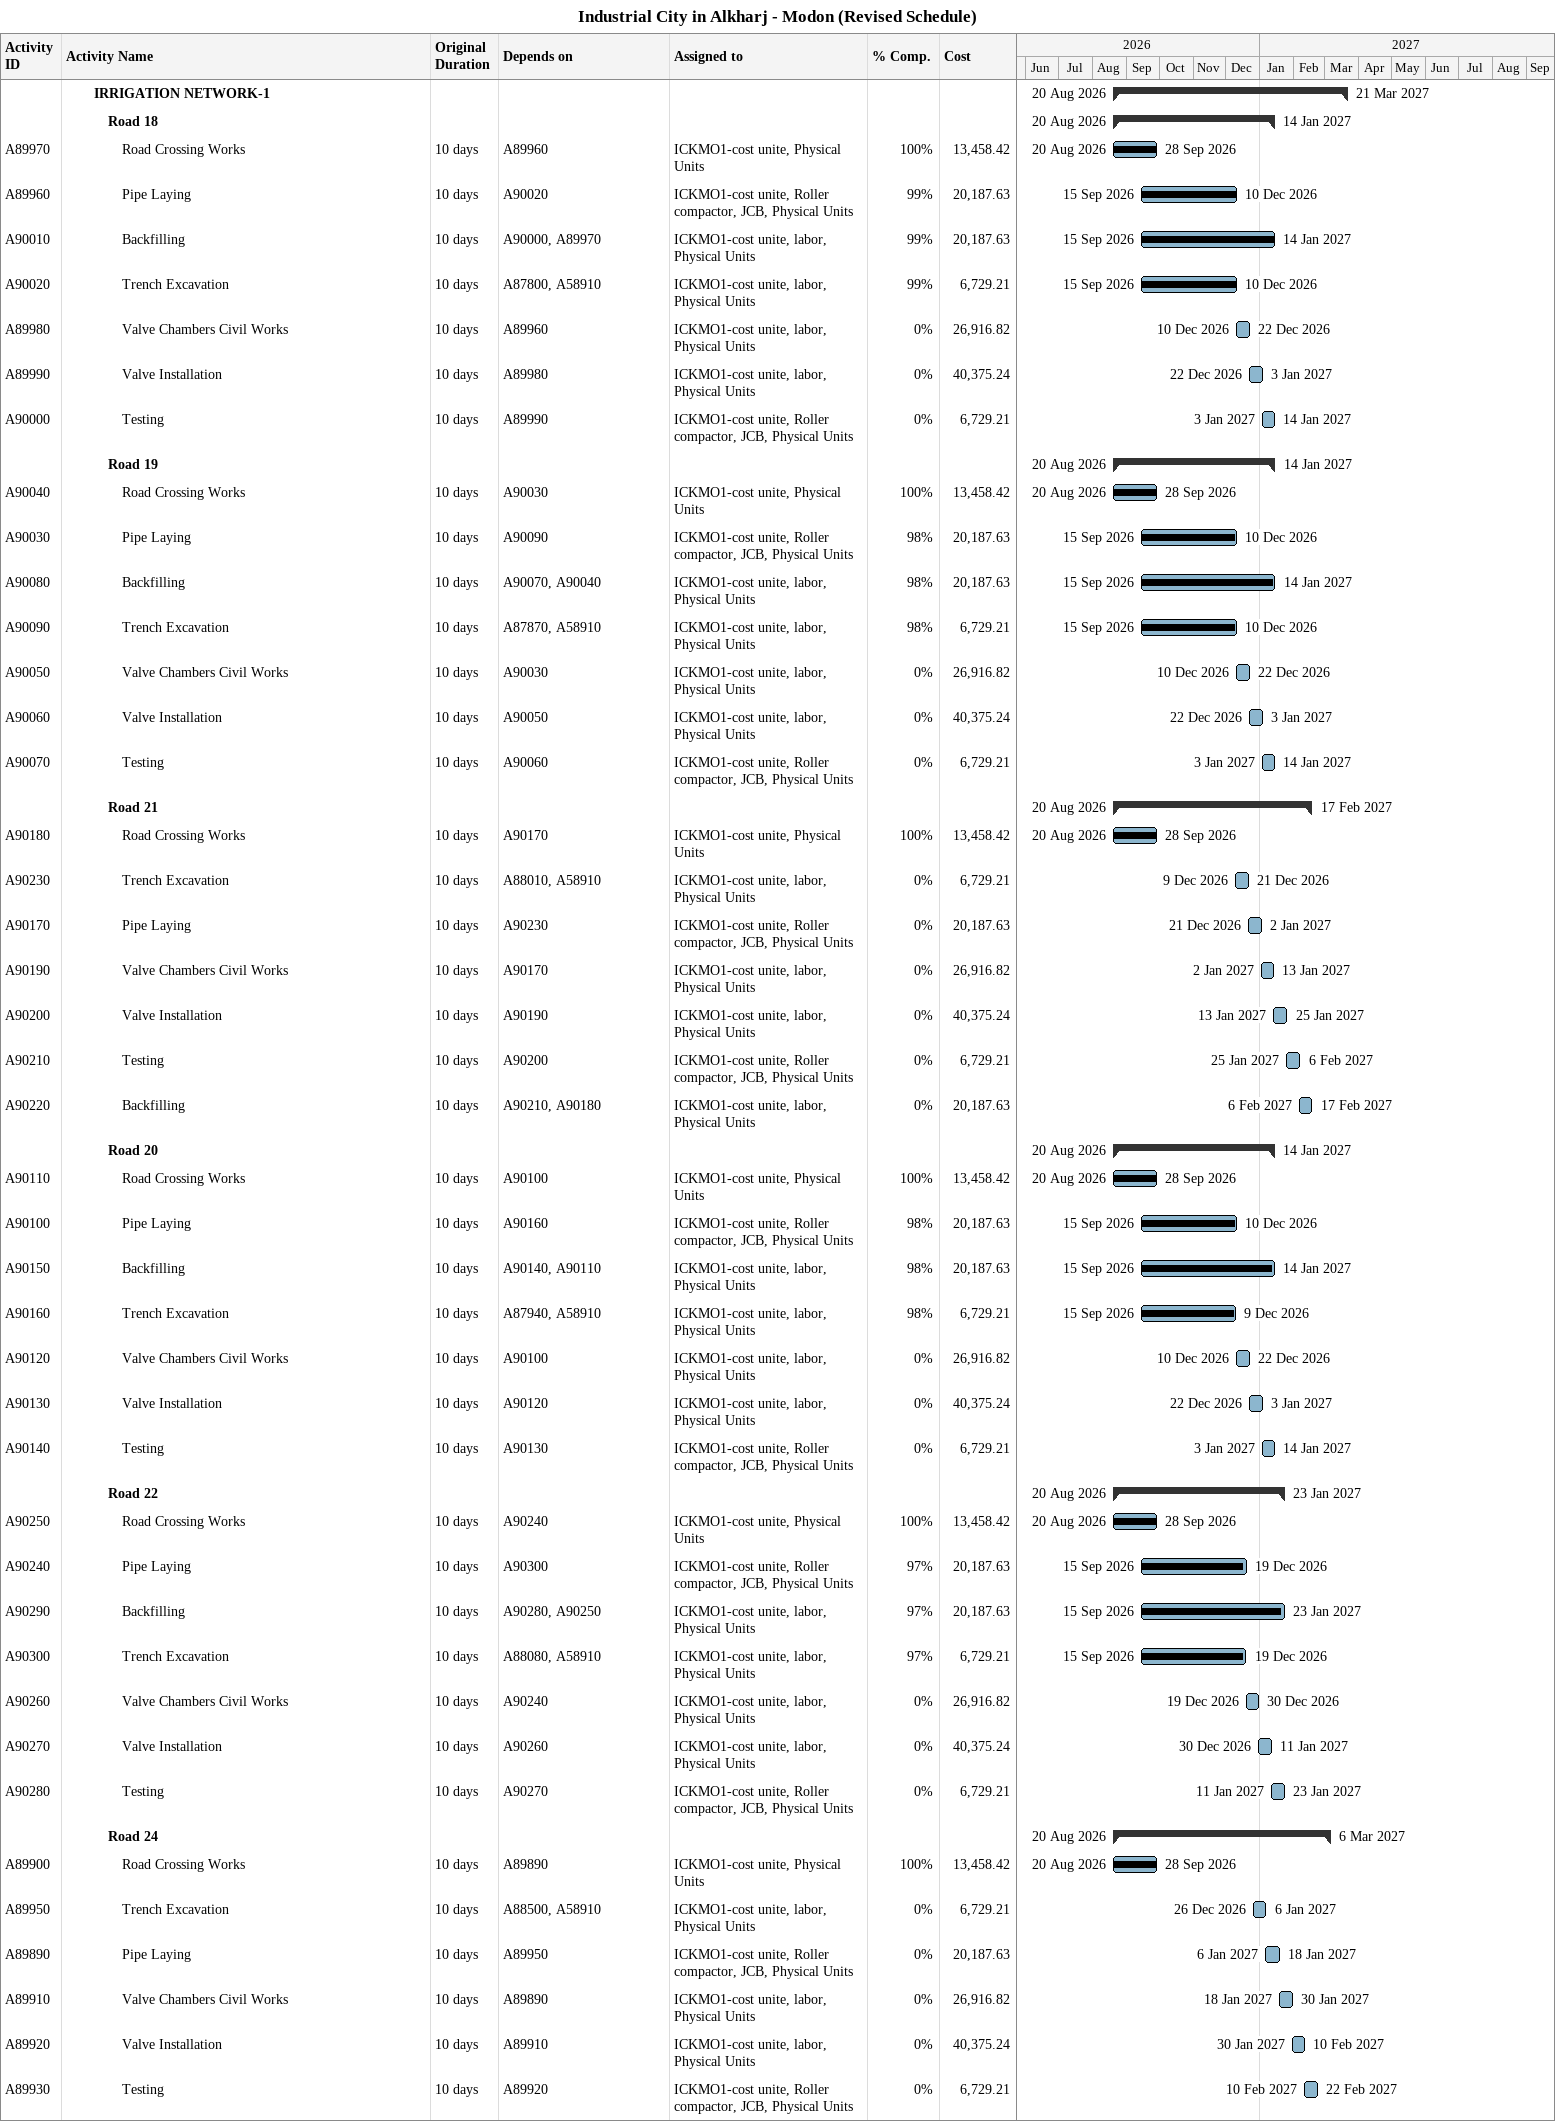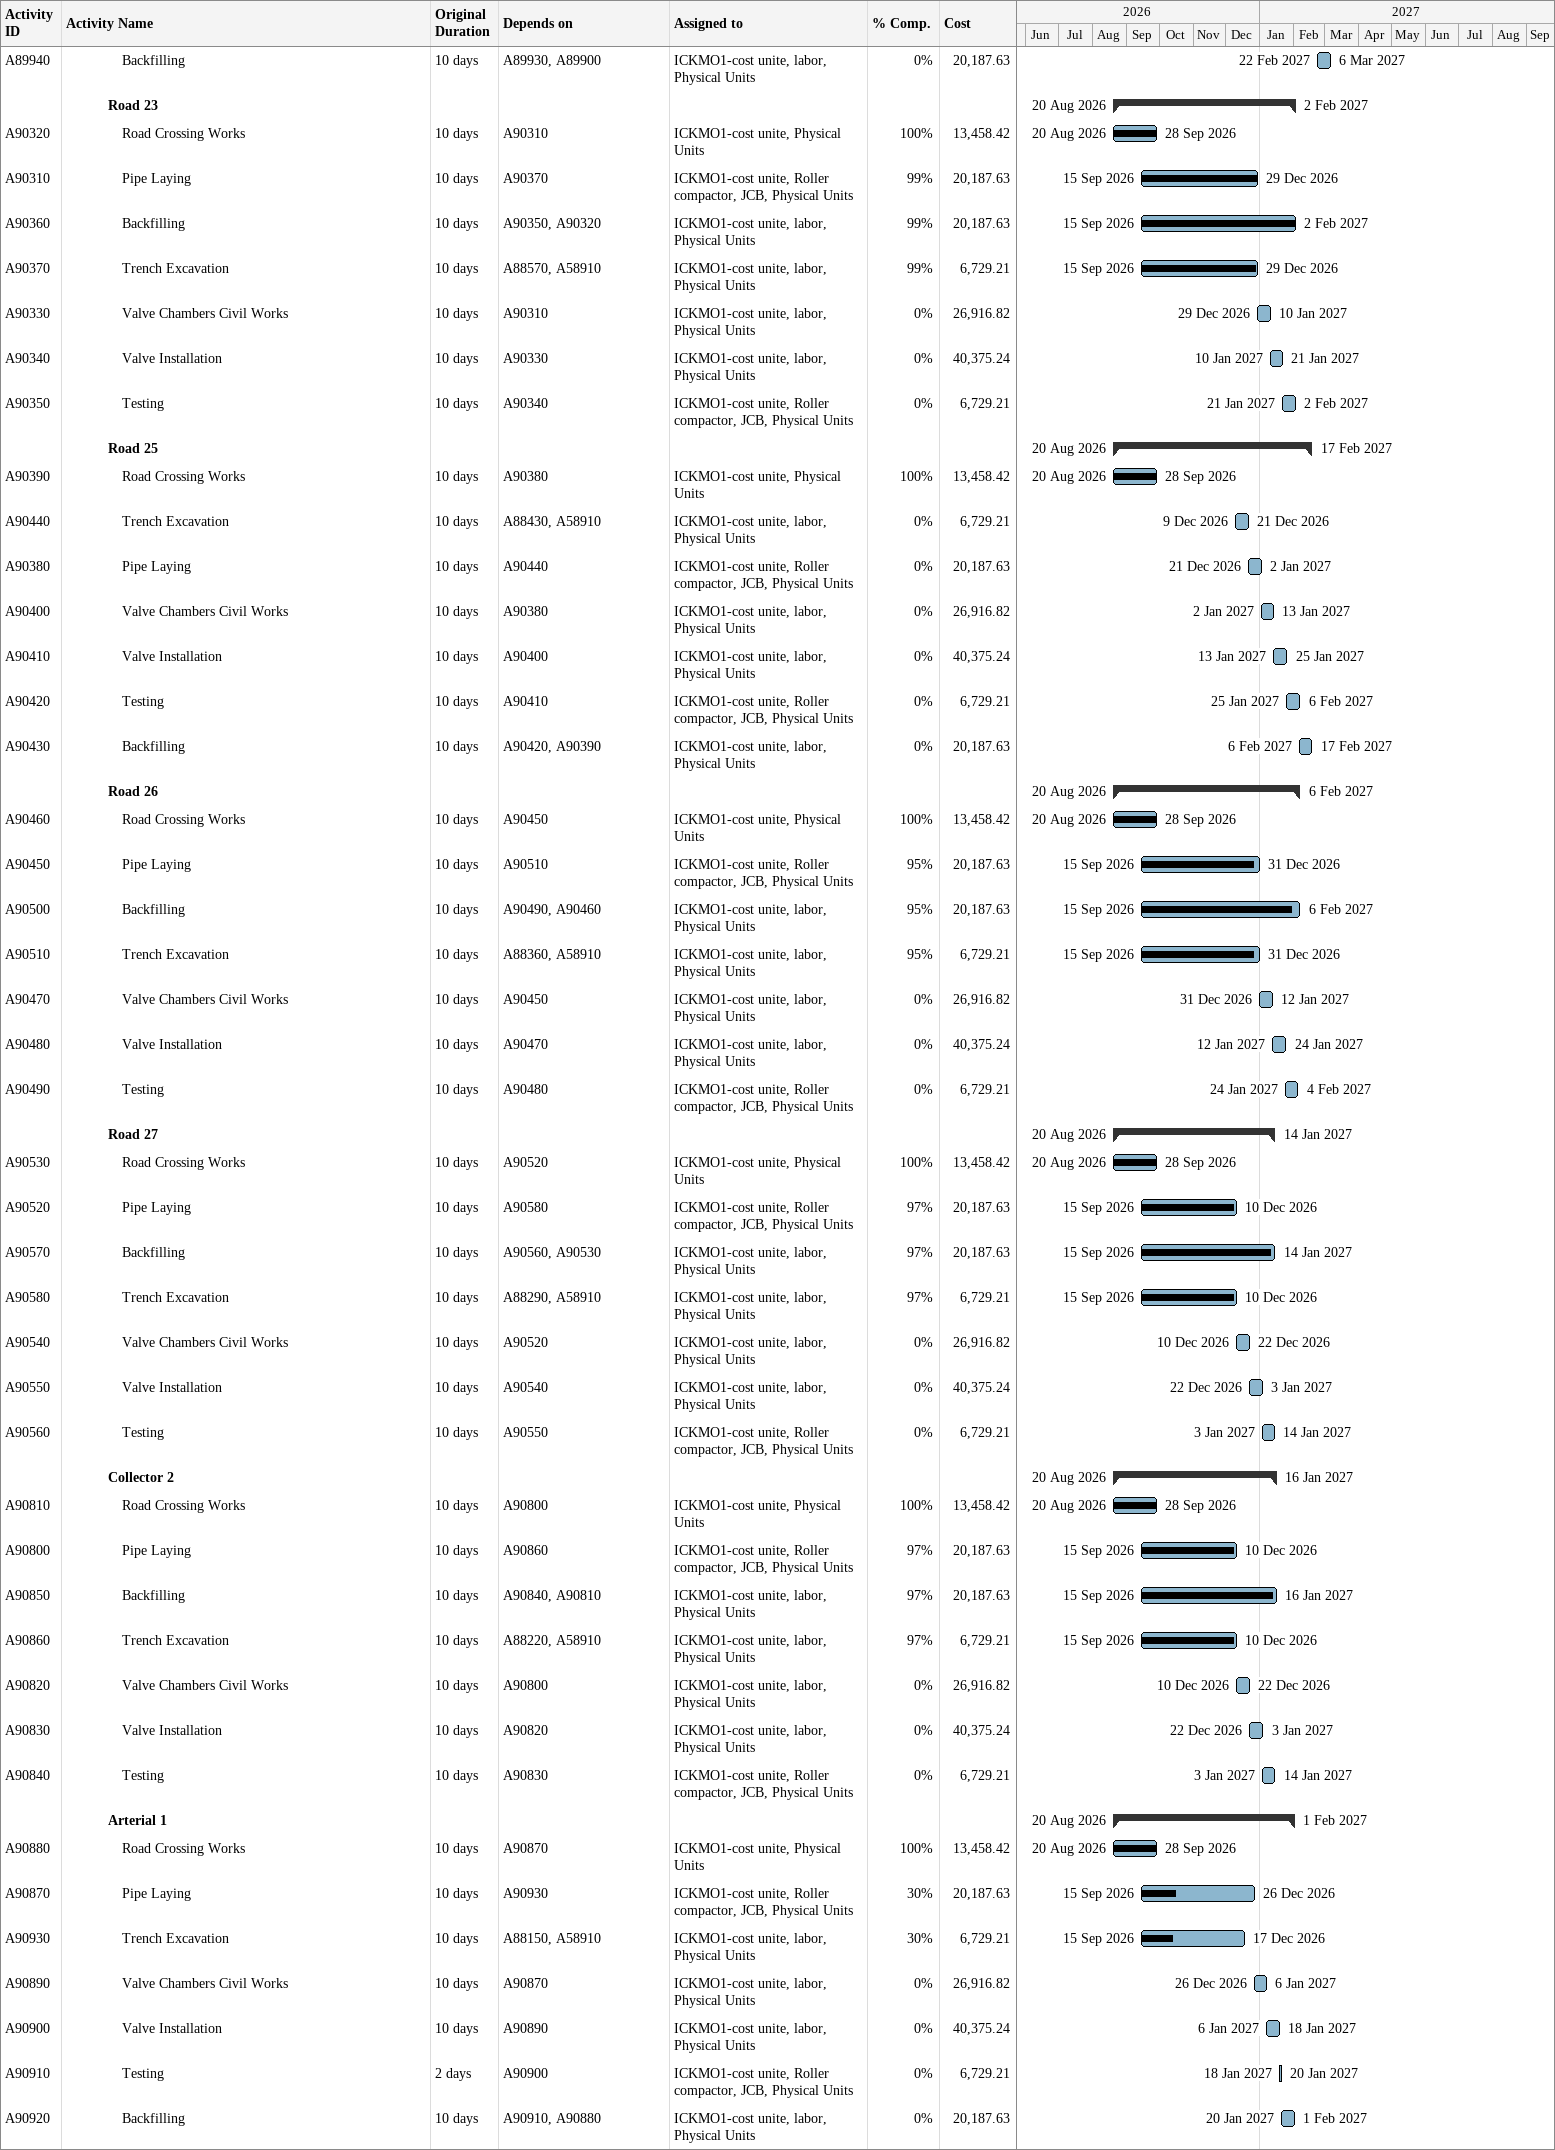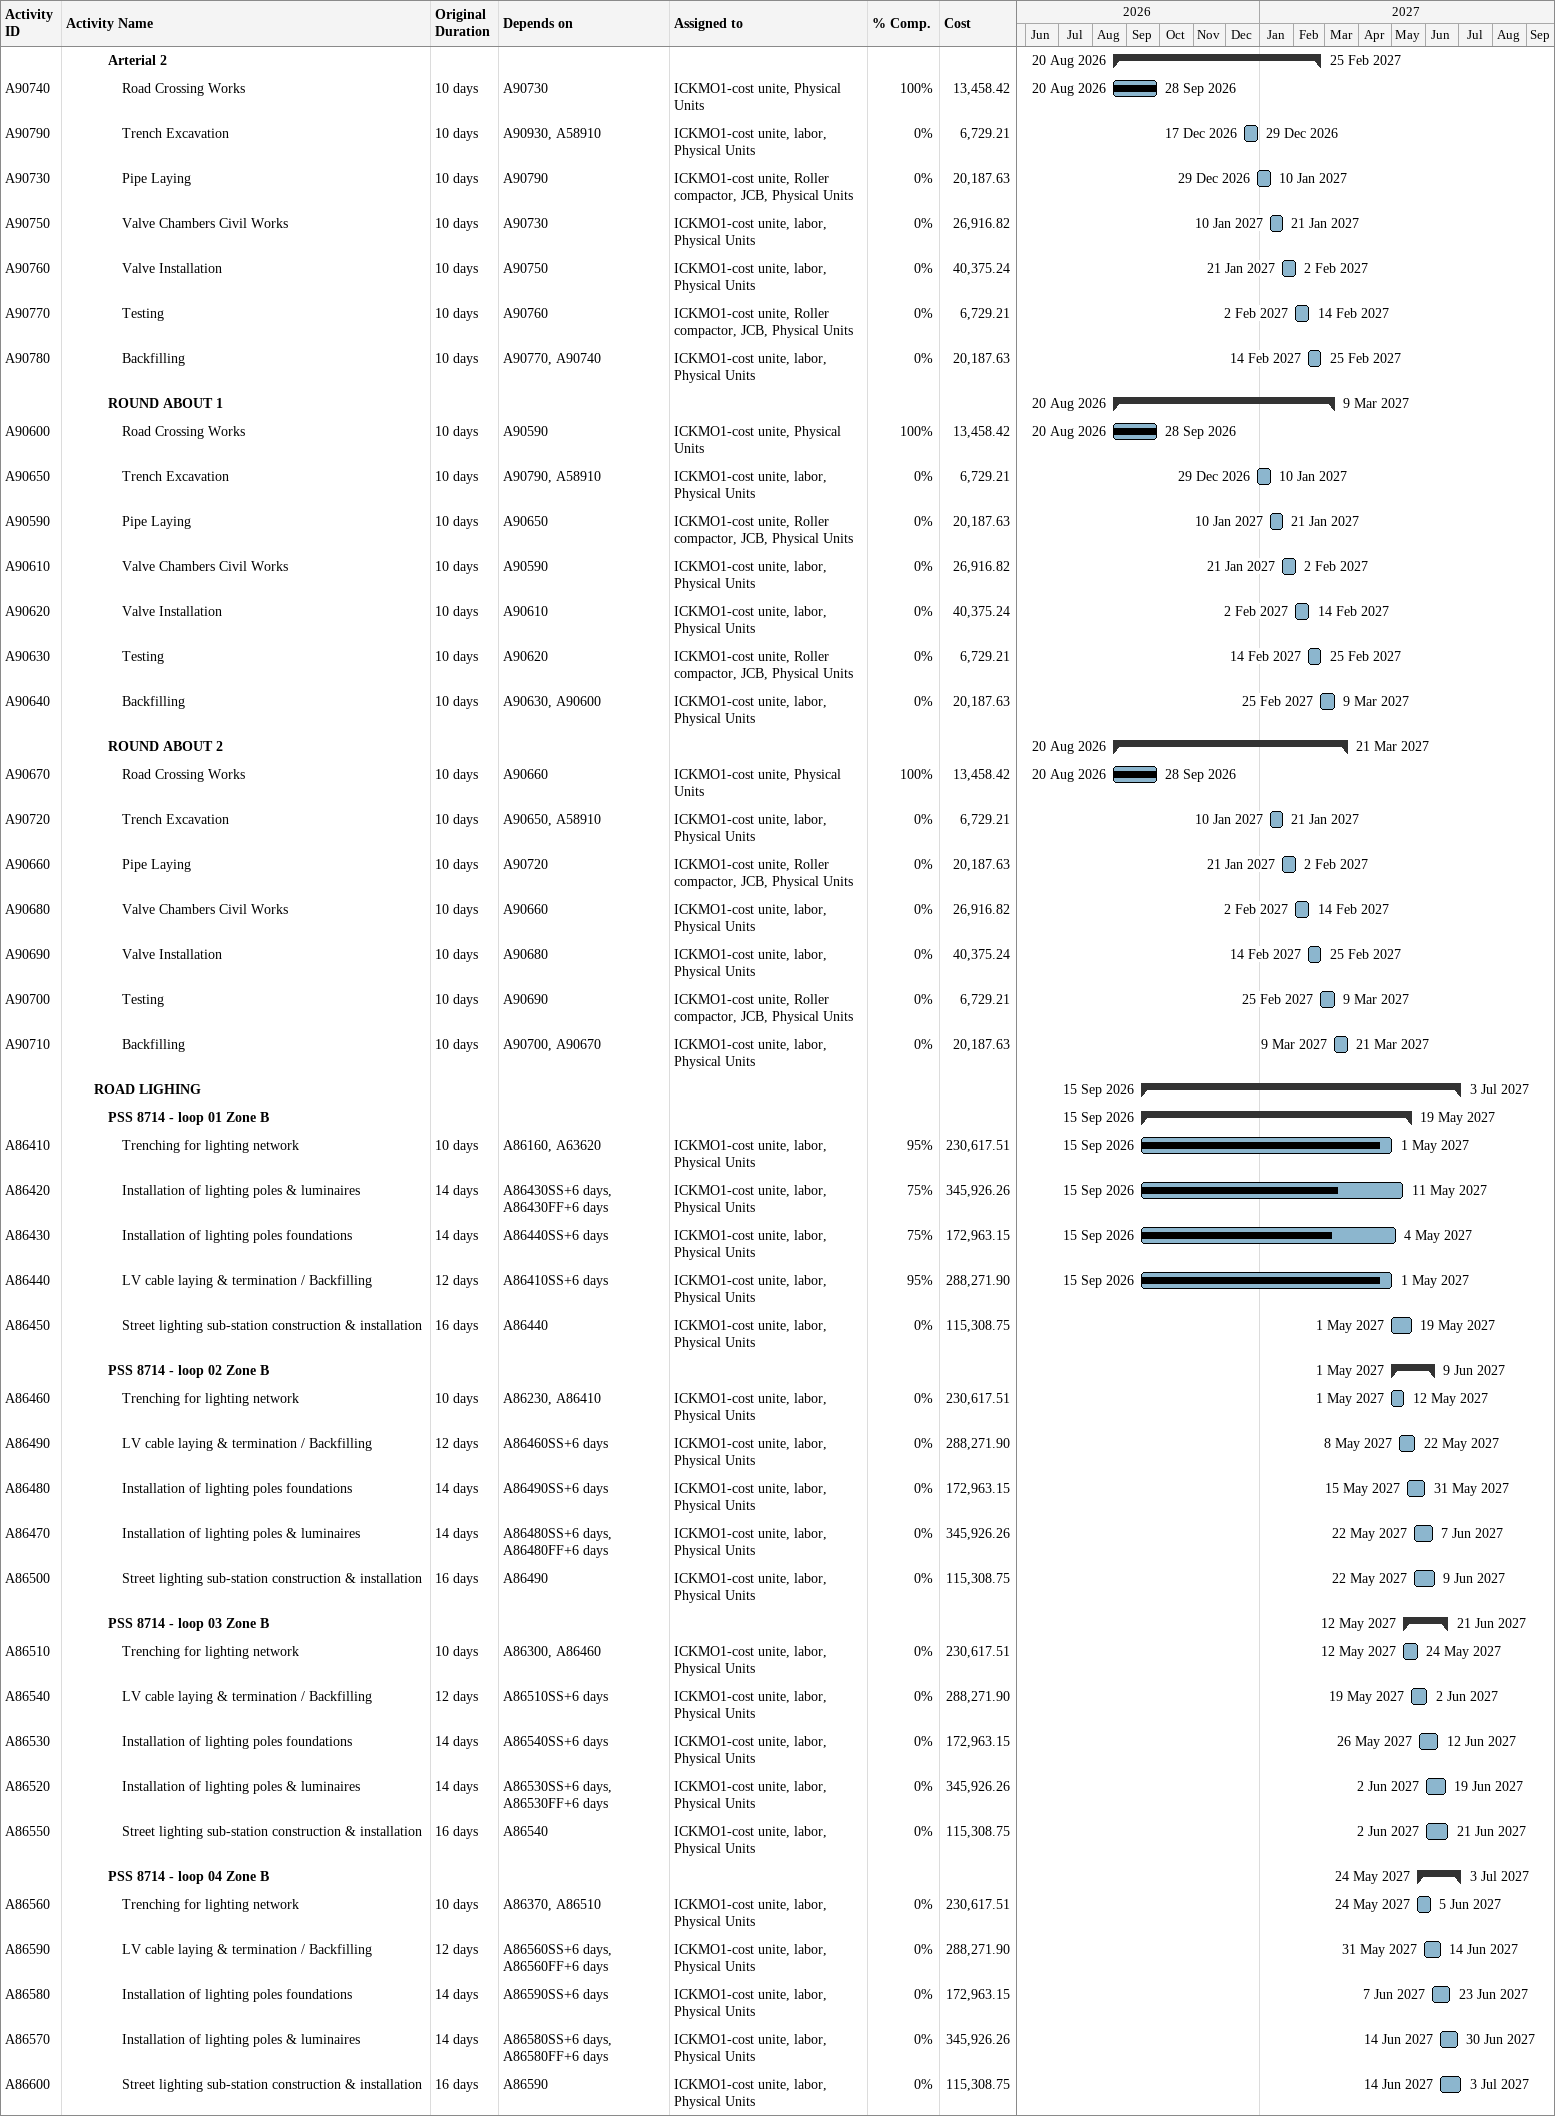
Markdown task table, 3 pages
Industrial City in Alkharj - Modon (Revised Schedule)

| ID | Level | Task | Original duration | Start | Finish | Predecessors | Resources | % complete | Cost |
|---|---|---|---|---|---|---|---|---|---|
|  | 3 | **IRRIGATION NETWORK-1** |  | 2026-08-20 | 2027-03-21 |  |  |  |  |
|  | 4 | **Road 18** |  | 2026-08-20 | 2027-01-14 |  |  |  |  |
| A89970 | 5 | Road Crossing Works | 10d | 2026-08-20 | 2026-09-28 | A89960 | ICKMO1-cost unite, Physical Units | 100 | 13458.42 |
| A89960 | 5 | Pipe Laying | 10d | 2026-09-15 | 2026-12-10 | A90020 | ICKMO1-cost unite, Roller compactor, JCB, Physical Units | 99 | 20187.63 |
| A90010 | 5 | Backfilling | 10d | 2026-09-15 | 2027-01-14 | A90000, A89970 | ICKMO1-cost unite, labor, Physical Units | 99 | 20187.63 |
| A90020 | 5 | Trench Excavation | 10d | 2026-09-15 | 2026-12-10 | A87800, A58910 | ICKMO1-cost unite, labor, Physical Units | 99 | 6729.21 |
| A89980 | 5 | Valve Chambers Civil Works | 10d | 2026-12-10 | 2026-12-22 | A89960 | ICKMO1-cost unite, labor, Physical Units | 0 | 26916.82 |
| A89990 | 5 | Valve Installation | 10d | 2026-12-22 | 2027-01-03 | A89980 | ICKMO1-cost unite, labor, Physical Units | 0 | 40375.24 |
| A90000 | 5 | Testing | 10d | 2027-01-03 | 2027-01-14 | A89990 | ICKMO1-cost unite, Roller compactor, JCB, Physical Units | 0 | 6729.21 |
|  | 4 | **Road 19** |  | 2026-08-20 | 2027-01-14 |  |  |  |  |
| A90040 | 5 | Road Crossing Works | 10d | 2026-08-20 | 2026-09-28 | A90030 | ICKMO1-cost unite, Physical Units | 100 | 13458.42 |
| A90030 | 5 | Pipe Laying | 10d | 2026-09-15 | 2026-12-10 | A90090 | ICKMO1-cost unite, Roller compactor, JCB, Physical Units | 98 | 20187.63 |
| A90080 | 5 | Backfilling | 10d | 2026-09-15 | 2027-01-14 | A90070, A90040 | ICKMO1-cost unite, labor, Physical Units | 98 | 20187.63 |
| A90090 | 5 | Trench Excavation | 10d | 2026-09-15 | 2026-12-10 | A87870, A58910 | ICKMO1-cost unite, labor, Physical Units | 98 | 6729.21 |
| A90050 | 5 | Valve Chambers Civil Works | 10d | 2026-12-10 | 2026-12-22 | A90030 | ICKMO1-cost unite, labor, Physical Units | 0 | 26916.82 |
| A90060 | 5 | Valve Installation | 10d | 2026-12-22 | 2027-01-03 | A90050 | ICKMO1-cost unite, labor, Physical Units | 0 | 40375.24 |
| A90070 | 5 | Testing | 10d | 2027-01-03 | 2027-01-14 | A90060 | ICKMO1-cost unite, Roller compactor, JCB, Physical Units | 0 | 6729.21 |
|  | 4 | **Road 21** |  | 2026-08-20 | 2027-02-17 |  |  |  |  |
| A90180 | 5 | Road Crossing Works | 10d | 2026-08-20 | 2026-09-28 | A90170 | ICKMO1-cost unite, Physical Units | 100 | 13458.42 |
| A90230 | 5 | Trench Excavation | 10d | 2026-12-09 | 2026-12-21 | A88010, A58910 | ICKMO1-cost unite, labor, Physical Units | 0 | 6729.21 |
| A90170 | 5 | Pipe Laying | 10d | 2026-12-21 | 2027-01-02 | A90230 | ICKMO1-cost unite, Roller compactor, JCB, Physical Units | 0 | 20187.63 |
| A90190 | 5 | Valve Chambers Civil Works | 10d | 2027-01-02 | 2027-01-13 | A90170 | ICKMO1-cost unite, labor, Physical Units | 0 | 26916.82 |
| A90200 | 5 | Valve Installation | 10d | 2027-01-13 | 2027-01-25 | A90190 | ICKMO1-cost unite, labor, Physical Units | 0 | 40375.24 |
| A90210 | 5 | Testing | 10d | 2027-01-25 | 2027-02-06 | A90200 | ICKMO1-cost unite, Roller compactor, JCB, Physical Units | 0 | 6729.21 |
| A90220 | 5 | Backfilling | 10d | 2027-02-06 | 2027-02-17 | A90210, A90180 | ICKMO1-cost unite, labor, Physical Units | 0 | 20187.63 |
|  | 4 | **Road 20** |  | 2026-08-20 | 2027-01-14 |  |  |  |  |
| A90110 | 5 | Road Crossing Works | 10d | 2026-08-20 | 2026-09-28 | A90100 | ICKMO1-cost unite, Physical Units | 100 | 13458.42 |
| A90100 | 5 | Pipe Laying | 10d | 2026-09-15 | 2026-12-10 | A90160 | ICKMO1-cost unite, Roller compactor, JCB, Physical Units | 98 | 20187.63 |
| A90150 | 5 | Backfilling | 10d | 2026-09-15 | 2027-01-14 | A90140, A90110 | ICKMO1-cost unite, labor, Physical Units | 98 | 20187.63 |
| A90160 | 5 | Trench Excavation | 10d | 2026-09-15 | 2026-12-09 | A87940, A58910 | ICKMO1-cost unite, labor, Physical Units | 98 | 6729.21 |
| A90120 | 5 | Valve Chambers Civil Works | 10d | 2026-12-10 | 2026-12-22 | A90100 | ICKMO1-cost unite, labor, Physical Units | 0 | 26916.82 |
| A90130 | 5 | Valve Installation | 10d | 2026-12-22 | 2027-01-03 | A90120 | ICKMO1-cost unite, labor, Physical Units | 0 | 40375.24 |
| A90140 | 5 | Testing | 10d | 2027-01-03 | 2027-01-14 | A90130 | ICKMO1-cost unite, Roller compactor, JCB, Physical Units | 0 | 6729.21 |
|  | 4 | **Road 22** |  | 2026-08-20 | 2027-01-23 |  |  |  |  |
| A90250 | 5 | Road Crossing Works | 10d | 2026-08-20 | 2026-09-28 | A90240 | ICKMO1-cost unite, Physical Units | 100 | 13458.42 |
| A90240 | 5 | Pipe Laying | 10d | 2026-09-15 | 2026-12-19 | A90300 | ICKMO1-cost unite, Roller compactor, JCB, Physical Units | 97 | 20187.63 |
| A90290 | 5 | Backfilling | 10d | 2026-09-15 | 2027-01-23 | A90280, A90250 | ICKMO1-cost unite, labor, Physical Units | 97 | 20187.63 |
| A90300 | 5 | Trench Excavation | 10d | 2026-09-15 | 2026-12-19 | A88080, A58910 | ICKMO1-cost unite, labor, Physical Units | 97 | 6729.21 |
| A90260 | 5 | Valve Chambers Civil Works | 10d | 2026-12-19 | 2026-12-30 | A90240 | ICKMO1-cost unite, labor, Physical Units | 0 | 26916.82 |
| A90270 | 5 | Valve Installation | 10d | 2026-12-30 | 2027-01-11 | A90260 | ICKMO1-cost unite, labor, Physical Units | 0 | 40375.24 |
| A90280 | 5 | Testing | 10d | 2027-01-11 | 2027-01-23 | A90270 | ICKMO1-cost unite, Roller compactor, JCB, Physical Units | 0 | 6729.21 |
|  | 4 | **Road 24** |  | 2026-08-20 | 2027-03-06 |  |  |  |  |
| A89900 | 5 | Road Crossing Works | 10d | 2026-08-20 | 2026-09-28 | A89890 | ICKMO1-cost unite, Physical Units | 100 | 13458.42 |
| A89950 | 5 | Trench Excavation | 10d | 2026-12-26 | 2027-01-06 | A88500, A58910 | ICKMO1-cost unite, labor, Physical Units | 0 | 6729.21 |
| A89890 | 5 | Pipe Laying | 10d | 2027-01-06 | 2027-01-18 | A89950 | ICKMO1-cost unite, Roller compactor, JCB, Physical Units | 0 | 20187.63 |
| A89910 | 5 | Valve Chambers Civil Works | 10d | 2027-01-18 | 2027-01-30 | A89890 | ICKMO1-cost unite, labor, Physical Units | 0 | 26916.82 |
| A89920 | 5 | Valve Installation | 10d | 2027-01-30 | 2027-02-10 | A89910 | ICKMO1-cost unite, labor, Physical Units | 0 | 40375.24 |
| A89930 | 5 | Testing | 10d | 2027-02-10 | 2027-02-22 | A89920 | ICKMO1-cost unite, Roller compactor, JCB, Physical Units | 0 | 6729.21 |
| A89940 | 5 | Backfilling | 10d | 2027-02-22 | 2027-03-06 | A89930, A89900 | ICKMO1-cost unite, labor, Physical Units | 0 | 20187.63 |
|  | 4 | **Road 23** |  | 2026-08-20 | 2027-02-02 |  |  |  |  |
| A90320 | 5 | Road Crossing Works | 10d | 2026-08-20 | 2026-09-28 | A90310 | ICKMO1-cost unite, Physical Units | 100 | 13458.42 |
| A90310 | 5 | Pipe Laying | 10d | 2026-09-15 | 2026-12-29 | A90370 | ICKMO1-cost unite, Roller compactor, JCB, Physical Units | 99 | 20187.63 |
| A90360 | 5 | Backfilling | 10d | 2026-09-15 | 2027-02-02 | A90350, A90320 | ICKMO1-cost unite, labor, Physical Units | 99 | 20187.63 |
| A90370 | 5 | Trench Excavation | 10d | 2026-09-15 | 2026-12-29 | A88570, A58910 | ICKMO1-cost unite, labor, Physical Units | 99 | 6729.21 |
| A90330 | 5 | Valve Chambers Civil Works | 10d | 2026-12-29 | 2027-01-10 | A90310 | ICKMO1-cost unite, labor, Physical Units | 0 | 26916.82 |
| A90340 | 5 | Valve Installation | 10d | 2027-01-10 | 2027-01-21 | A90330 | ICKMO1-cost unite, labor, Physical Units | 0 | 40375.24 |
| A90350 | 5 | Testing | 10d | 2027-01-21 | 2027-02-02 | A90340 | ICKMO1-cost unite, Roller compactor, JCB, Physical Units | 0 | 6729.21 |
|  | 4 | **Road 25** |  | 2026-08-20 | 2027-02-17 |  |  |  |  |
| A90390 | 5 | Road Crossing Works | 10d | 2026-08-20 | 2026-09-28 | A90380 | ICKMO1-cost unite, Physical Units | 100 | 13458.42 |
| A90440 | 5 | Trench Excavation | 10d | 2026-12-09 | 2026-12-21 | A88430, A58910 | ICKMO1-cost unite, labor, Physical Units | 0 | 6729.21 |
| A90380 | 5 | Pipe Laying | 10d | 2026-12-21 | 2027-01-02 | A90440 | ICKMO1-cost unite, Roller compactor, JCB, Physical Units | 0 | 20187.63 |
| A90400 | 5 | Valve Chambers Civil Works | 10d | 2027-01-02 | 2027-01-13 | A90380 | ICKMO1-cost unite, labor, Physical Units | 0 | 26916.82 |
| A90410 | 5 | Valve Installation | 10d | 2027-01-13 | 2027-01-25 | A90400 | ICKMO1-cost unite, labor, Physical Units | 0 | 40375.24 |
| A90420 | 5 | Testing | 10d | 2027-01-25 | 2027-02-06 | A90410 | ICKMO1-cost unite, Roller compactor, JCB, Physical Units | 0 | 6729.21 |
| A90430 | 5 | Backfilling | 10d | 2027-02-06 | 2027-02-17 | A90420, A90390 | ICKMO1-cost unite, labor, Physical Units | 0 | 20187.63 |
|  | 4 | **Road 26** |  | 2026-08-20 | 2027-02-06 |  |  |  |  |
| A90460 | 5 | Road Crossing Works | 10d | 2026-08-20 | 2026-09-28 | A90450 | ICKMO1-cost unite, Physical Units | 100 | 13458.42 |
| A90450 | 5 | Pipe Laying | 10d | 2026-09-15 | 2026-12-31 | A90510 | ICKMO1-cost unite, Roller compactor, JCB, Physical Units | 95 | 20187.63 |
| A90500 | 5 | Backfilling | 10d | 2026-09-15 | 2027-02-06 | A90490, A90460 | ICKMO1-cost unite, labor, Physical Units | 95 | 20187.63 |
| A90510 | 5 | Trench Excavation | 10d | 2026-09-15 | 2026-12-31 | A88360, A58910 | ICKMO1-cost unite, labor, Physical Units | 95 | 6729.21 |
| A90470 | 5 | Valve Chambers Civil Works | 10d | 2026-12-31 | 2027-01-12 | A90450 | ICKMO1-cost unite, labor, Physical Units | 0 | 26916.82 |
| A90480 | 5 | Valve Installation | 10d | 2027-01-12 | 2027-01-24 | A90470 | ICKMO1-cost unite, labor, Physical Units | 0 | 40375.24 |
| A90490 | 5 | Testing | 10d | 2027-01-24 | 2027-02-04 | A90480 | ICKMO1-cost unite, Roller compactor, JCB, Physical Units | 0 | 6729.21 |
|  | 4 | **Road 27** |  | 2026-08-20 | 2027-01-14 |  |  |  |  |
| A90530 | 5 | Road Crossing Works | 10d | 2026-08-20 | 2026-09-28 | A90520 | ICKMO1-cost unite, Physical Units | 100 | 13458.42 |
| A90520 | 5 | Pipe Laying | 10d | 2026-09-15 | 2026-12-10 | A90580 | ICKMO1-cost unite, Roller compactor, JCB, Physical Units | 97 | 20187.63 |
| A90570 | 5 | Backfilling | 10d | 2026-09-15 | 2027-01-14 | A90560, A90530 | ICKMO1-cost unite, labor, Physical Units | 97 | 20187.63 |
| A90580 | 5 | Trench Excavation | 10d | 2026-09-15 | 2026-12-10 | A88290, A58910 | ICKMO1-cost unite, labor, Physical Units | 97 | 6729.21 |
| A90540 | 5 | Valve Chambers Civil Works | 10d | 2026-12-10 | 2026-12-22 | A90520 | ICKMO1-cost unite, labor, Physical Units | 0 | 26916.82 |
| A90550 | 5 | Valve Installation | 10d | 2026-12-22 | 2027-01-03 | A90540 | ICKMO1-cost unite, labor, Physical Units | 0 | 40375.24 |
| A90560 | 5 | Testing | 10d | 2027-01-03 | 2027-01-14 | A90550 | ICKMO1-cost unite, Roller compactor, JCB, Physical Units | 0 | 6729.21 |
|  | 4 | **Collector 2** |  | 2026-08-20 | 2027-01-16 |  |  |  |  |
| A90810 | 5 | Road Crossing Works | 10d | 2026-08-20 | 2026-09-28 | A90800 | ICKMO1-cost unite, Physical Units | 100 | 13458.42 |
| A90800 | 5 | Pipe Laying | 10d | 2026-09-15 | 2026-12-10 | A90860 | ICKMO1-cost unite, Roller compactor, JCB, Physical Units | 97 | 20187.63 |
| A90850 | 5 | Backfilling | 10d | 2026-09-15 | 2027-01-16 | A90840, A90810 | ICKMO1-cost unite, labor, Physical Units | 97 | 20187.63 |
| A90860 | 5 | Trench Excavation | 10d | 2026-09-15 | 2026-12-10 | A88220, A58910 | ICKMO1-cost unite, labor, Physical Units | 97 | 6729.21 |
| A90820 | 5 | Valve Chambers Civil Works | 10d | 2026-12-10 | 2026-12-22 | A90800 | ICKMO1-cost unite, labor, Physical Units | 0 | 26916.82 |
| A90830 | 5 | Valve Installation | 10d | 2026-12-22 | 2027-01-03 | A90820 | ICKMO1-cost unite, labor, Physical Units | 0 | 40375.24 |
| A90840 | 5 | Testing | 10d | 2027-01-03 | 2027-01-14 | A90830 | ICKMO1-cost unite, Roller compactor, JCB, Physical Units | 0 | 6729.21 |
|  | 4 | **Arterial 1** |  | 2026-08-20 | 2027-02-01 |  |  |  |  |
| A90880 | 5 | Road Crossing Works | 10d | 2026-08-20 | 2026-09-28 | A90870 | ICKMO1-cost unite, Physical Units | 100 | 13458.42 |
| A90870 | 5 | Pipe Laying | 10d | 2026-09-15 | 2026-12-26 | A90930 | ICKMO1-cost unite, Roller compactor, JCB, Physical Units | 30 | 20187.63 |
| A90930 | 5 | Trench Excavation | 10d | 2026-09-15 | 2026-12-17 | A88150, A58910 | ICKMO1-cost unite, labor, Physical Units | 30 | 6729.21 |
| A90890 | 5 | Valve Chambers Civil Works | 10d | 2026-12-26 | 2027-01-06 | A90870 | ICKMO1-cost unite, labor, Physical Units | 0 | 26916.82 |
| A90900 | 5 | Valve Installation | 10d | 2027-01-06 | 2027-01-18 | A90890 | ICKMO1-cost unite, labor, Physical Units | 0 | 40375.24 |
| A90910 | 5 | Testing | 2d | 2027-01-18 | 2027-01-20 | A90900 | ICKMO1-cost unite, Roller compactor, JCB, Physical Units | 0 | 6729.21 |
| A90920 | 5 | Backfilling | 10d | 2027-01-20 | 2027-02-01 | A90910, A90880 | ICKMO1-cost unite, labor, Physical Units | 0 | 20187.63 |
|  | 4 | **Arterial 2** |  | 2026-08-20 | 2027-02-25 |  |  |  |  |
| A90740 | 5 | Road Crossing Works | 10d | 2026-08-20 | 2026-09-28 | A90730 | ICKMO1-cost unite, Physical Units | 100 | 13458.42 |
| A90790 | 5 | Trench Excavation | 10d | 2026-12-17 | 2026-12-29 | A90930, A58910 | ICKMO1-cost unite, labor, Physical Units | 0 | 6729.21 |
| A90730 | 5 | Pipe Laying | 10d | 2026-12-29 | 2027-01-10 | A90790 | ICKMO1-cost unite, Roller compactor, JCB, Physical Units | 0 | 20187.63 |
| A90750 | 5 | Valve Chambers Civil Works | 10d | 2027-01-10 | 2027-01-21 | A90730 | ICKMO1-cost unite, labor, Physical Units | 0 | 26916.82 |
| A90760 | 5 | Valve Installation | 10d | 2027-01-21 | 2027-02-02 | A90750 | ICKMO1-cost unite, labor, Physical Units | 0 | 40375.24 |
| A90770 | 5 | Testing | 10d | 2027-02-02 | 2027-02-14 | A90760 | ICKMO1-cost unite, Roller compactor, JCB, Physical Units | 0 | 6729.21 |
| A90780 | 5 | Backfilling | 10d | 2027-02-14 | 2027-02-25 | A90770, A90740 | ICKMO1-cost unite, labor, Physical Units | 0 | 20187.63 |
|  | 4 | **ROUND ABOUT 1** |  | 2026-08-20 | 2027-03-09 |  |  |  |  |
| A90600 | 5 | Road Crossing Works | 10d | 2026-08-20 | 2026-09-28 | A90590 | ICKMO1-cost unite, Physical Units | 100 | 13458.42 |
| A90650 | 5 | Trench Excavation | 10d | 2026-12-29 | 2027-01-10 | A90790, A58910 | ICKMO1-cost unite, labor, Physical Units | 0 | 6729.21 |
| A90590 | 5 | Pipe Laying | 10d | 2027-01-10 | 2027-01-21 | A90650 | ICKMO1-cost unite, Roller compactor, JCB, Physical Units | 0 | 20187.63 |
| A90610 | 5 | Valve Chambers Civil Works | 10d | 2027-01-21 | 2027-02-02 | A90590 | ICKMO1-cost unite, labor, Physical Units | 0 | 26916.82 |
| A90620 | 5 | Valve Installation | 10d | 2027-02-02 | 2027-02-14 | A90610 | ICKMO1-cost unite, labor, Physical Units | 0 | 40375.24 |
| A90630 | 5 | Testing | 10d | 2027-02-14 | 2027-02-25 | A90620 | ICKMO1-cost unite, Roller compactor, JCB, Physical Units | 0 | 6729.21 |
| A90640 | 5 | Backfilling | 10d | 2027-02-25 | 2027-03-09 | A90630, A90600 | ICKMO1-cost unite, labor, Physical Units | 0 | 20187.63 |
|  | 4 | **ROUND ABOUT 2** |  | 2026-08-20 | 2027-03-21 |  |  |  |  |
| A90670 | 5 | Road Crossing Works | 10d | 2026-08-20 | 2026-09-28 | A90660 | ICKMO1-cost unite, Physical Units | 100 | 13458.42 |
| A90720 | 5 | Trench Excavation | 10d | 2027-01-10 | 2027-01-21 | A90650, A58910 | ICKMO1-cost unite, labor, Physical Units | 0 | 6729.21 |
| A90660 | 5 | Pipe Laying | 10d | 2027-01-21 | 2027-02-02 | A90720 | ICKMO1-cost unite, Roller compactor, JCB, Physical Units | 0 | 20187.63 |
| A90680 | 5 | Valve Chambers Civil Works | 10d | 2027-02-02 | 2027-02-14 | A90660 | ICKMO1-cost unite, labor, Physical Units | 0 | 26916.82 |
| A90690 | 5 | Valve Installation | 10d | 2027-02-14 | 2027-02-25 | A90680 | ICKMO1-cost unite, labor, Physical Units | 0 | 40375.24 |
| A90700 | 5 | Testing | 10d | 2027-02-25 | 2027-03-09 | A90690 | ICKMO1-cost unite, Roller compactor, JCB, Physical Units | 0 | 6729.21 |
| A90710 | 5 | Backfilling | 10d | 2027-03-09 | 2027-03-21 | A90700, A90670 | ICKMO1-cost unite, labor, Physical Units | 0 | 20187.63 |
|  | 3 | **ROAD LIGHING** |  | 2026-09-15 | 2027-07-03 |  |  |  |  |
|  | 4 | **PSS 8714 - loop 01 Zone B** |  | 2026-09-15 | 2027-05-19 |  |  |  |  |
| A86410 | 5 | Trenching for lighting network | 10d | 2026-09-15 | 2027-05-01 | A86160, A63620 | ICKMO1-cost unite, labor, Physical Units | 95 | 230617.51 |
| A86420 | 5 | Installation of lighting poles & luminaires | 14d | 2026-09-15 | 2027-05-11 | A86430SS+6d, A86430FF+6d | ICKMO1-cost unite, labor, Physical Units | 75 | 345926.26 |
| A86430 | 5 | Installation of lighting poles foundations | 14d | 2026-09-15 | 2027-05-04 | A86440SS+6d | ICKMO1-cost unite, labor, Physical Units | 75 | 172963.15 |
| A86440 | 5 | LV cable laying & termination / Backfilling | 12d | 2026-09-15 | 2027-05-01 | A86410SS+6d | ICKMO1-cost unite, labor, Physical Units | 95 | 288271.90 |
| A86450 | 5 | Street lighting sub-station construction & installation | 16d | 2027-05-01 | 2027-05-19 | A86440 | ICKMO1-cost unite, labor, Physical Units | 0 | 115308.75 |
|  | 4 | **PSS 8714 - loop 02 Zone B** |  | 2027-05-01 | 2027-06-09 |  |  |  |  |
| A86460 | 5 | Trenching for lighting network | 10d | 2027-05-01 | 2027-05-12 | A86230, A86410 | ICKMO1-cost unite, labor, Physical Units | 0 | 230617.51 |
| A86490 | 5 | LV cable laying & termination / Backfilling | 12d | 2027-05-08 | 2027-05-22 | A86460SS+6d | ICKMO1-cost unite, labor, Physical Units | 0 | 288271.90 |
| A86480 | 5 | Installation of lighting poles foundations | 14d | 2027-05-15 | 2027-05-31 | A86490SS+6d | ICKMO1-cost unite, labor, Physical Units | 0 | 172963.15 |
| A86470 | 5 | Installation of lighting poles & luminaires | 14d | 2027-05-22 | 2027-06-07 | A86480SS+6d, A86480FF+6d | ICKMO1-cost unite, labor, Physical Units | 0 | 345926.26 |
| A86500 | 5 | Street lighting sub-station construction & installation | 16d | 2027-05-22 | 2027-06-09 | A86490 | ICKMO1-cost unite, labor, Physical Units | 0 | 115308.75 |
|  | 4 | **PSS 8714 - loop 03 Zone B** |  | 2027-05-12 | 2027-06-21 |  |  |  |  |
| A86510 | 5 | Trenching for lighting network | 10d | 2027-05-12 | 2027-05-24 | A86300, A86460 | ICKMO1-cost unite, labor, Physical Units | 0 | 230617.51 |
| A86540 | 5 | LV cable laying & termination / Backfilling | 12d | 2027-05-19 | 2027-06-02 | A86510SS+6d | ICKMO1-cost unite, labor, Physical Units | 0 | 288271.90 |
| A86530 | 5 | Installation of lighting poles foundations | 14d | 2027-05-26 | 2027-06-12 | A86540SS+6d | ICKMO1-cost unite, labor, Physical Units | 0 | 172963.15 |
| A86520 | 5 | Installation of lighting poles & luminaires | 14d | 2027-06-02 | 2027-06-19 | A86530SS+6d, A86530FF+6d | ICKMO1-cost unite, labor, Physical Units | 0 | 345926.26 |
| A86550 | 5 | Street lighting sub-station construction & installation | 16d | 2027-06-02 | 2027-06-21 | A86540 | ICKMO1-cost unite, labor, Physical Units | 0 | 115308.75 |
|  | 4 | **PSS 8714 - loop 04 Zone B** |  | 2027-05-24 | 2027-07-03 |  |  |  |  |
| A86560 | 5 | Trenching for lighting network | 10d | 2027-05-24 | 2027-06-05 | A86370, A86510 | ICKMO1-cost unite, labor, Physical Units | 0 | 230617.51 |
| A86590 | 5 | LV cable laying & termination / Backfilling | 12d | 2027-05-31 | 2027-06-14 | A86560SS+6d, A86560FF+6d | ICKMO1-cost unite, labor, Physical Units | 0 | 288271.90 |
| A86580 | 5 | Installation of lighting poles foundations | 14d | 2027-06-07 | 2027-06-23 | A86590SS+6d | ICKMO1-cost unite, labor, Physical Units | 0 | 172963.15 |
| A86570 | 5 | Installation of lighting poles & luminaires | 14d | 2027-06-14 | 2027-06-30 | A86580SS+6d, A86580FF+6d | ICKMO1-cost unite, labor, Physical Units | 0 | 345926.26 |
| A86600 | 5 | Street lighting sub-station construction & installation | 16d | 2027-06-14 | 2027-07-03 | A86590 | ICKMO1-cost unite, labor, Physical Units | 0 | 115308.75 |
